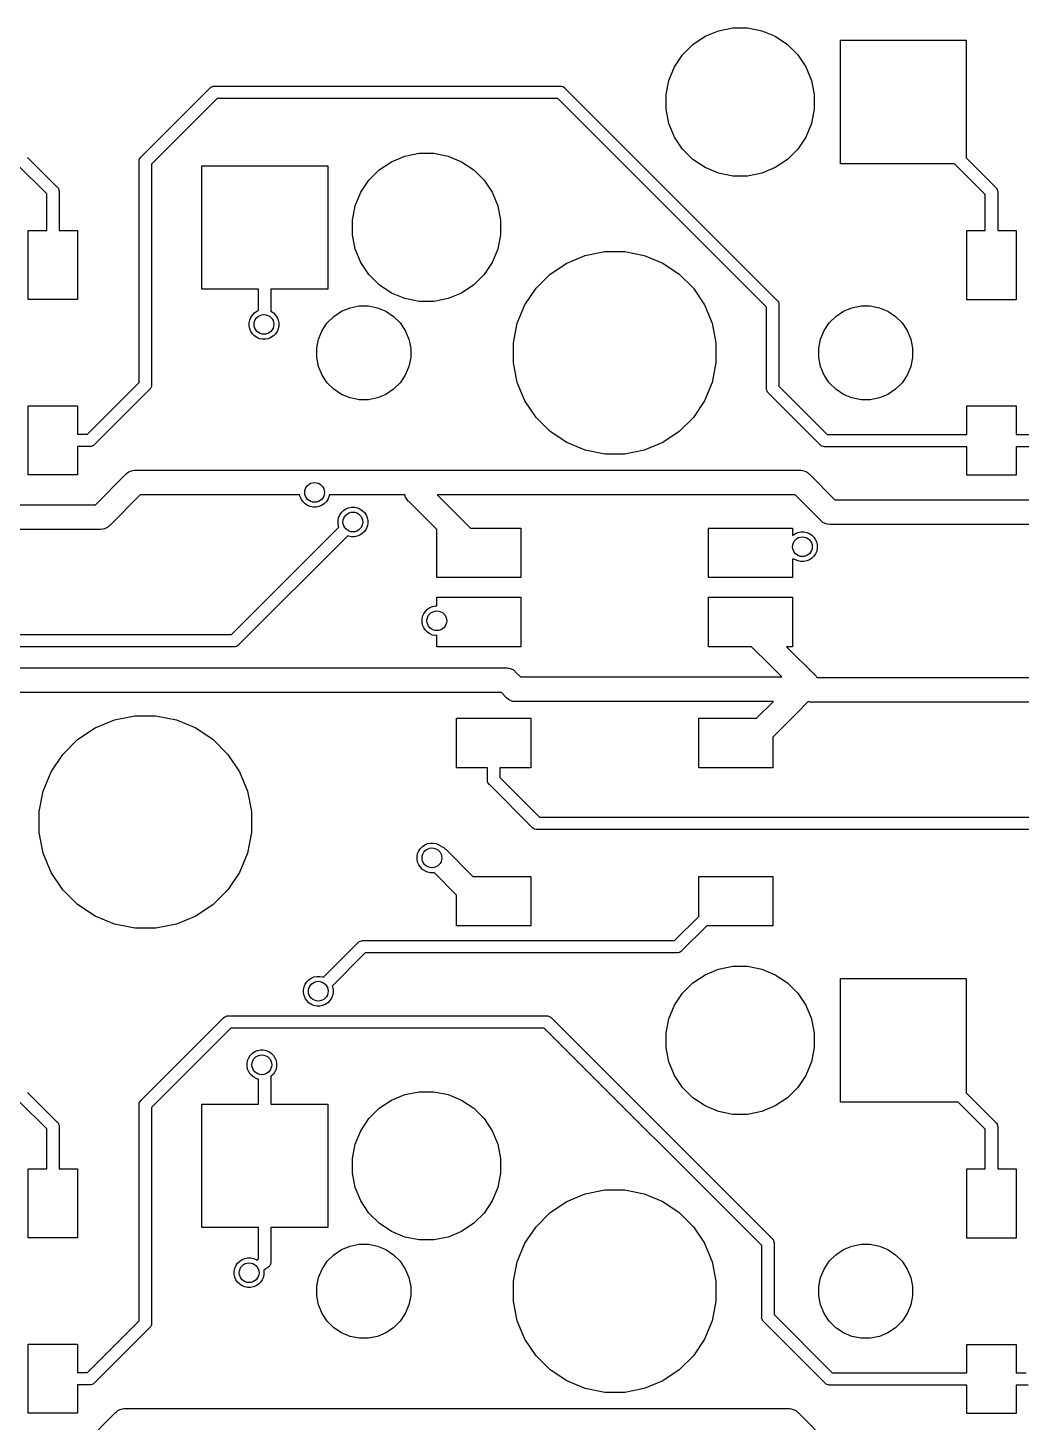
# Model space of a CAD drawing. Extents: x 0.5 to 11.2, y -4.1 to -0.9.
# Drawn here: x 1.072 to 1.864, y -2.261 to -1.15 of the extents above; entities that cross this region are included whole.
import ezdxf

# ---------------------------------------------------------------- set-up
doc = ezdxf.new("R2010")
doc.units = 0
doc.header["$MEASUREMENT"] = 0
doc.layers.add('BLACK', color=7, linetype='CONTINUOUS')

msp = doc.modelspace()

# ---------------------------------------------------------------- linework, layer by layer
at = {"layer": 'BLACK', "linetype": 'CONTINUOUS'}
for p, q in [((1.61169, -1.15633), (1.62244, -1.15188)), ((1.62244, -1.15188), (1.63385, -1.14961)), ((1.63385, -1.14961), (1.64548, -1.14961)), ((1.64548, -1.14961), (1.65689, -1.15188)), ((1.65689, -1.15188), (1.66764, -1.15633)), ((1.59379, -1.17102), (1.60202, -1.16279)), ((1.60202, -1.16279), (1.61169, -1.15633)), ((1.66764, -1.15633), (1.67731, -1.16279)), ((1.67731, -1.16279), (1.68554, -1.17102)), ((1.71947, -1.25787), (1.71947, -1.15945)), ((1.71947, -1.15945), (1.81986, -1.15945)), ((1.81986, -1.15945), (1.81986, -1.25328)), ((1.58733, -1.18069), (1.59379, -1.17102)), ((1.68554, -1.17102), (1.692, -1.18069)), ((1.58288, -1.19144), (1.58733, -1.18069)), ((1.692, -1.18069), (1.69645, -1.19144)), ((1.16234, -1.25245), (1.21712, -1.19768)), ((1.21712, -1.19768), (1.21727, -1.19749)), ((1.21727, -1.19749), (1.21769, -1.19715)), ((1.21769, -1.19715), (1.21802, -1.19687)), ((1.21802, -1.19687), (1.21888, -1.19642)), ((1.21888, -1.19642), (1.21907, -1.19636)), ((1.21907, -1.19636), (1.2198, -1.19613)), ((1.2198, -1.19613), (1.22053, -1.19606)), ((1.22053, -1.19606), (1.22077, -1.19604)), ((1.22053, -1.19606), (1.22053, -1.19606)), ((1.22077, -1.19604), (1.22101, -1.19606)), ((1.22101, -1.19606), (1.49612, -1.19606)), ((1.49612, -1.19606), (1.49636, -1.19604)), ((1.49636, -1.19604), (1.4966, -1.19606)), ((1.4966, -1.19606), (1.4966, -1.19606)), ((1.4966, -1.19606), (1.49732, -1.19613)), ((1.49732, -1.19613), (1.49825, -1.19642)), ((1.49825, -1.19642), (1.49911, -1.19687)), ((1.49911, -1.19687), (1.49985, -1.19749)), ((1.49985, -1.19749), (1.50001, -1.19768)), ((1.50001, -1.19768), (1.66896, -1.36663)), ((1.58061, -1.20284), (1.58288, -1.19144)), ((1.69645, -1.19144), (1.69872, -1.20284)), ((1.22281, -1.20591), (1.17057, -1.25814)), ((1.49432, -1.20591), (1.22281, -1.20591)), ((1.66073, -1.37231), (1.49432, -1.20591)), ((1.58061, -1.21448), (1.58061, -1.20284)), ((1.69872, -1.20284), (1.69872, -1.21448)), ((1.58288, -1.22589), (1.58061, -1.21448)), ((1.69872, -1.21448), (1.69645, -1.22589)), ((1.58733, -1.23663), (1.58288, -1.22589)), ((1.69645, -1.22589), (1.692, -1.23663)), ((1.59379, -1.24631), (1.58733, -1.23663)), ((1.692, -1.23663), (1.68554, -1.24631)), ((1.07183, -1.25288), (1.09522, -1.27627)), ((1.1607, -1.2561), (1.1608, -1.25514)), ((1.1608, -1.25514), (1.16108, -1.25421)), ((1.16108, -1.25421), (1.16154, -1.25336)), ((1.16154, -1.25336), (1.162, -1.25279)), ((1.162, -1.25279), (1.16215, -1.25261)), ((1.162, -1.25279), (1.162, -1.25279)), ((1.16215, -1.25261), (1.16234, -1.25245)), ((1.36169, -1.25633), (1.37244, -1.25188)), ((1.37244, -1.25188), (1.38385, -1.24961)), ((1.38385, -1.24961), (1.39548, -1.24961)), ((1.39548, -1.24961), (1.40689, -1.25188)), ((1.40689, -1.25188), (1.41764, -1.25633)), ((1.60202, -1.25453), (1.59379, -1.24631)), ((1.61169, -1.261), (1.60202, -1.25453)), ((1.67731, -1.25453), (1.66764, -1.261)), ((1.68554, -1.24631), (1.67731, -1.25453)), ((1.81986, -1.25328), (1.84325, -1.27666)), ((1.08699, -1.28196), (1.0629, -1.25787)), ((1.16073, -1.25634), (1.1607, -1.2561)), ((1.16073, -1.43217), (1.16073, -1.25634)), ((1.17057, -1.25814), (1.17057, -1.43397)), ((1.21053, -1.35787), (1.21053, -1.25945)), ((1.21053, -1.25945), (1.31093, -1.25945)), ((1.31093, -1.25945), (1.31093, -1.35787)), ((1.34379, -1.27102), (1.35202, -1.26279)), ((1.35202, -1.26279), (1.36169, -1.25633)), ((1.41764, -1.25633), (1.42731, -1.26279)), ((1.42731, -1.26279), (1.43554, -1.27102)), ((1.62244, -1.26545), (1.61169, -1.261)), ((1.63385, -1.26772), (1.62244, -1.26545)), ((1.65689, -1.26545), (1.64548, -1.26772)), ((1.66764, -1.261), (1.65689, -1.26545)), ((1.81054, -1.25787), (1.71947, -1.25787)), ((1.83502, -1.28235), (1.81054, -1.25787)), ((1.09522, -1.27627), (1.09541, -1.27642)), ((1.09541, -1.27642), (1.09556, -1.27661)), ((1.09556, -1.27661), (1.09556, -1.27661)), ((1.09556, -1.27661), (1.09594, -1.27708)), ((1.09594, -1.27708), (1.09602, -1.27717)), ((1.09602, -1.27717), (1.09648, -1.27803)), ((1.09648, -1.27803), (1.09676, -1.27896)), ((1.33733, -1.28069), (1.34379, -1.27102)), ((1.43554, -1.27102), (1.442, -1.28069)), ((1.64548, -1.26772), (1.63385, -1.26772)), ((1.84325, -1.27666), (1.84344, -1.27682)), ((1.84344, -1.27682), (1.84359, -1.27701)), ((1.84359, -1.27701), (1.84359, -1.27701)), ((1.84359, -1.27701), (1.84397, -1.27747)), ((1.84397, -1.27747), (1.84405, -1.27757)), ((1.84405, -1.27757), (1.84451, -1.27842)), ((1.08699, -1.2892), (1.08699, -1.28196)), ((1.08699, -1.3111), (1.08699, -1.2892)), ((1.08699, -1.2892), (1.08699, -1.2892)), ((1.09676, -1.27896), (1.09683, -1.27968)), ((1.09683, -1.27968), (1.09683, -1.27968)), ((1.09683, -1.27968), (1.09685, -1.27992)), ((1.09685, -1.27992), (1.09683, -1.28016)), ((1.09683, -1.28016), (1.09683, -1.3111)), ((1.33288, -1.29144), (1.33733, -1.28069)), ((1.442, -1.28069), (1.44645, -1.29144)), ((1.83502, -1.31122), (1.83502, -1.28235)), ((1.84451, -1.27842), (1.84479, -1.27935)), ((1.84479, -1.27935), (1.84486, -1.28007)), ((1.84486, -1.28007), (1.84486, -1.28007)), ((1.84486, -1.28007), (1.84489, -1.28031)), ((1.84489, -1.28031), (1.84486, -1.28056)), ((1.84486, -1.28056), (1.84486, -1.31122)), ((1.33061, -1.30285), (1.33288, -1.29144)), ((1.44645, -1.29144), (1.44872, -1.30285)), ((1.07222, -1.36622), (1.07222, -1.3111)), ((1.07222, -1.3111), (1.08699, -1.3111)), ((1.09683, -1.3111), (1.11159, -1.3111)), ((1.11159, -1.3111), (1.11159, -1.36622)), ((1.33061, -1.31448), (1.33061, -1.30285)), ((1.44872, -1.30285), (1.44872, -1.31448)), ((1.82026, -1.36634), (1.82026, -1.31122)), ((1.82026, -1.31122), (1.83502, -1.31122)), ((1.84486, -1.31122), (1.85963, -1.31122)), ((1.85963, -1.31122), (1.85963, -1.36634)), ((1.33288, -1.32589), (1.33061, -1.31448)), ((1.44872, -1.31448), (1.44645, -1.32589)), ((1.33733, -1.33663), (1.33288, -1.32589)), ((1.44645, -1.32589), (1.442, -1.33663)), ((1.50144, -1.33714), (1.51612, -1.33105)), ((1.51612, -1.33105), (1.53172, -1.32795)), ((1.53172, -1.32795), (1.54761, -1.32795)), ((1.54761, -1.32795), (1.56321, -1.33105)), ((1.56321, -1.33105), (1.5779, -1.33714)), ((1.34379, -1.34631), (1.33733, -1.33663)), ((1.442, -1.33663), (1.43554, -1.34631)), ((1.48822, -1.34597), (1.50144, -1.33714)), ((1.5779, -1.33714), (1.59111, -1.34597)), ((1.35202, -1.35453), (1.34379, -1.34631)), ((1.36169, -1.361), (1.35202, -1.35453)), ((1.42731, -1.35453), (1.41764, -1.361)), ((1.43554, -1.34631), (1.42731, -1.35453)), ((1.47697, -1.35721), (1.48822, -1.34597)), ((1.59111, -1.34597), (1.60236, -1.35721)), ((1.11159, -1.36622), (1.07222, -1.36622)), ((1.25581, -1.35787), (1.21053, -1.35787)), ((1.25581, -1.37503), (1.25581, -1.35787)), ((1.31093, -1.35787), (1.26565, -1.35787)), ((1.26565, -1.35787), (1.26565, -1.37552)), ((1.37244, -1.36545), (1.36169, -1.361)), ((1.38385, -1.36772), (1.37244, -1.36545)), ((1.40689, -1.36545), (1.39548, -1.36772)), ((1.41764, -1.361), (1.40689, -1.36545)), ((1.46814, -1.37043), (1.47697, -1.35721)), ((1.60236, -1.35721), (1.61119, -1.37043)), ((1.66896, -1.36663), (1.66915, -1.36678)), ((1.66915, -1.36678), (1.6693, -1.36697)), ((1.6693, -1.36697), (1.6693, -1.36697)), ((1.6693, -1.36697), (1.66962, -1.36736)), ((1.85963, -1.36634), (1.82026, -1.36634)), ((1.25096, -1.37849), (1.25261, -1.37685)), ((1.25261, -1.37685), (1.25454, -1.37556)), ((1.25454, -1.37556), (1.25581, -1.37503)), ((1.26565, -1.37552), (1.26573, -1.37556)), ((1.26573, -1.37556), (1.26767, -1.37685)), ((1.26767, -1.37685), (1.26931, -1.37849)), ((1.31582, -1.37961), (1.32195, -1.37552)), ((1.32195, -1.37552), (1.32876, -1.3727)), ((1.32876, -1.3727), (1.33598, -1.37126)), ((1.33598, -1.37126), (1.34335, -1.37126)), ((1.34335, -1.37126), (1.35057, -1.3727)), ((1.35057, -1.3727), (1.35738, -1.37552)), ((1.35738, -1.37552), (1.36351, -1.37961)), ((1.39548, -1.36772), (1.38385, -1.36772)), ((1.46206, -1.38512), (1.46814, -1.37043)), ((1.61119, -1.37043), (1.61727, -1.38512)), ((1.66073, -1.43696), (1.66073, -1.37231)), ((1.66962, -1.36736), (1.66976, -1.36753)), ((1.66976, -1.36753), (1.67022, -1.36838)), ((1.67022, -1.36838), (1.6705, -1.36931)), ((1.6705, -1.36931), (1.67057, -1.37003)), ((1.67057, -1.37003), (1.67057, -1.37003)), ((1.67057, -1.37003), (1.67059, -1.37028)), ((1.67059, -1.37028), (1.67057, -1.37052)), ((1.67057, -1.37052), (1.67057, -1.43517)), ((1.71582, -1.37961), (1.72195, -1.37552)), ((1.72195, -1.37552), (1.72876, -1.3727)), ((1.72876, -1.3727), (1.73598, -1.37126)), ((1.73598, -1.37126), (1.74335, -1.37126)), ((1.74335, -1.37126), (1.75057, -1.3727)), ((1.75057, -1.3727), (1.75738, -1.37552)), ((1.75738, -1.37552), (1.76351, -1.37961)), ((1.24833, -1.38486), (1.24878, -1.38258)), ((1.24833, -1.38719), (1.24833, -1.38486)), ((1.24878, -1.38947), (1.24833, -1.38719)), ((1.24878, -1.38258), (1.24967, -1.38043)), ((1.24967, -1.38043), (1.25096, -1.37849)), ((1.26931, -1.37849), (1.2706, -1.38043)), ((1.2706, -1.38043), (1.27149, -1.38258)), ((1.27149, -1.38258), (1.27195, -1.38486)), ((1.27195, -1.38719), (1.27149, -1.38947)), ((1.27195, -1.38486), (1.27195, -1.38719)), ((1.30652, -1.39095), (1.31061, -1.38482)), ((1.31061, -1.38482), (1.31582, -1.37961)), ((1.36351, -1.37961), (1.36872, -1.38482)), ((1.36872, -1.38482), (1.37281, -1.39095)), ((1.45896, -1.40071), (1.46206, -1.38512)), ((1.61727, -1.38512), (1.62037, -1.40071)), ((1.70652, -1.39095), (1.71061, -1.38482)), ((1.71061, -1.38482), (1.71582, -1.37961)), ((1.76351, -1.37961), (1.76872, -1.38482)), ((1.76872, -1.38482), (1.77281, -1.39095)), ((1.24967, -1.39162), (1.24878, -1.38947)), ((1.25096, -1.39355), (1.24967, -1.39162)), ((1.25261, -1.3952), (1.25096, -1.39355)), ((1.25454, -1.39649), (1.25261, -1.3952)), ((1.25669, -1.39738), (1.25454, -1.39649)), ((1.25897, -1.39783), (1.25669, -1.39738)), ((1.2613, -1.39783), (1.25897, -1.39783)), ((1.26358, -1.39738), (1.2613, -1.39783)), ((1.26573, -1.39649), (1.26358, -1.39738)), ((1.26767, -1.3952), (1.26573, -1.39649)), ((1.26931, -1.39355), (1.26767, -1.3952)), ((1.2706, -1.39162), (1.26931, -1.39355)), ((1.27149, -1.38947), (1.2706, -1.39162)), ((1.30226, -1.40498), (1.3037, -1.39775)), ((1.3037, -1.39775), (1.30652, -1.39095)), ((1.37281, -1.39095), (1.37563, -1.39775)), ((1.37563, -1.39775), (1.37707, -1.40498)), ((1.70226, -1.40498), (1.7037, -1.39775)), ((1.7037, -1.39775), (1.70652, -1.39095)), ((1.77281, -1.39095), (1.77563, -1.39775)), ((1.77563, -1.39775), (1.77707, -1.40498)), ((1.30226, -1.41235), (1.30226, -1.40498)), ((1.37707, -1.40498), (1.37707, -1.41235)), ((1.45896, -1.41661), (1.45896, -1.40071)), ((1.62037, -1.40071), (1.62037, -1.41661)), ((1.70226, -1.41235), (1.70226, -1.40498)), ((1.77707, -1.40498), (1.77707, -1.41235)), ((1.3037, -1.41957), (1.30226, -1.41235)), ((1.30652, -1.42638), (1.3037, -1.41957)), ((1.37563, -1.41957), (1.37281, -1.42638)), ((1.37707, -1.41235), (1.37563, -1.41957)), ((1.46206, -1.4322), (1.45896, -1.41661)), ((1.62037, -1.41661), (1.61727, -1.4322)), ((1.7037, -1.41957), (1.70226, -1.41235)), ((1.70652, -1.42638), (1.7037, -1.41957)), ((1.77563, -1.41957), (1.77281, -1.42638)), ((1.77707, -1.41235), (1.77563, -1.41957)), ((1.1194, -1.4735), (1.16073, -1.43217)), ((1.31061, -1.4325), (1.30652, -1.42638)), ((1.31582, -1.43771), (1.31061, -1.4325)), ((1.36872, -1.4325), (1.36351, -1.43771)), ((1.37281, -1.42638), (1.36872, -1.4325)), ((1.46814, -1.44689), (1.46206, -1.4322)), ((1.61727, -1.4322), (1.61119, -1.44689)), ((1.71061, -1.4325), (1.70652, -1.42638)), ((1.71582, -1.43771), (1.71061, -1.4325)), ((1.76872, -1.4325), (1.76351, -1.43771)), ((1.77281, -1.42638), (1.76872, -1.4325)), ((1.16896, -1.43786), (1.12509, -1.48173)), ((1.16915, -1.4377), (1.16896, -1.43786)), ((1.16943, -1.43736), (1.16915, -1.4377)), ((1.16976, -1.43696), (1.16943, -1.43736)), ((1.17022, -1.4361), (1.16976, -1.43696)), ((1.17025, -1.43598), (1.17022, -1.4361)), ((1.1705, -1.43517), (1.17025, -1.43598)), ((1.17057, -1.43445), (1.1705, -1.43517)), ((1.17057, -1.43397), (1.17059, -1.43421)), ((1.17059, -1.43421), (1.17057, -1.43445)), ((1.17057, -1.43445), (1.17057, -1.43445)), ((1.32195, -1.44181), (1.31582, -1.43771)), ((1.32876, -1.44463), (1.32195, -1.44181)), ((1.33598, -1.44606), (1.32876, -1.44463)), ((1.35057, -1.44463), (1.34335, -1.44606)), ((1.35738, -1.44181), (1.35057, -1.44463)), ((1.36351, -1.43771), (1.35738, -1.44181)), ((1.6607, -1.4372), (1.66073, -1.43696)), ((1.66073, -1.43745), (1.6607, -1.4372)), ((1.66074, -1.43752), (1.66073, -1.43745)), ((1.6608, -1.43817), (1.66074, -1.43752)), ((1.66108, -1.4391), (1.6608, -1.43817)), ((1.66154, -1.43995), (1.66108, -1.4391)), ((1.66185, -1.44033), (1.66154, -1.43995)), ((1.66215, -1.4407), (1.66185, -1.44033)), ((1.66234, -1.44086), (1.66215, -1.4407)), ((1.70334, -1.48185), (1.66234, -1.44086)), ((1.67057, -1.43517), (1.70903, -1.47362)), ((1.72195, -1.44181), (1.71582, -1.43771)), ((1.72876, -1.44463), (1.72195, -1.44181)), ((1.73598, -1.44606), (1.72876, -1.44463)), ((1.75057, -1.44463), (1.74335, -1.44606)), ((1.75738, -1.44181), (1.75057, -1.44463)), ((1.76351, -1.43771), (1.75738, -1.44181)), ((1.07222, -1.50598), (1.07222, -1.45086)), ((1.07222, -1.45086), (1.11159, -1.45086)), ((1.11159, -1.45086), (1.11159, -1.4735)), ((1.34335, -1.44606), (1.33598, -1.44606)), ((1.47697, -1.46011), (1.46814, -1.44689)), ((1.61119, -1.44689), (1.60236, -1.46011)), ((1.74335, -1.44606), (1.73598, -1.44606)), ((1.82026, -1.47362), (1.82026, -1.45098)), ((1.82026, -1.45098), (1.85963, -1.45098)), ((1.85963, -1.45098), (1.85963, -1.47362)), ((1.48822, -1.47135), (1.47697, -1.46011)), ((1.60236, -1.46011), (1.59111, -1.47135)), ((1.11159, -1.4735), (1.1194, -1.4735)), ((1.50144, -1.48018), (1.48822, -1.47135)), ((1.59111, -1.47135), (1.5779, -1.48018)), ((1.70903, -1.47362), (1.82026, -1.47362)), ((1.85963, -1.47362), (1.88212, -1.47362)), ((1.1212, -1.48334), (1.11159, -1.48334)), ((1.11159, -1.48334), (1.11159, -1.50598)), ((1.12144, -1.48337), (1.1212, -1.48334)), ((1.12168, -1.48334), (1.12144, -1.48337)), ((1.1224, -1.48327), (1.12168, -1.48334)), ((1.12168, -1.48334), (1.12168, -1.48334)), ((1.12333, -1.48299), (1.1224, -1.48327)), ((1.12418, -1.48253), (1.12333, -1.48299)), ((1.12493, -1.48192), (1.12418, -1.48253)), ((1.12509, -1.48173), (1.12493, -1.48192)), ((1.51612, -1.48627), (1.50144, -1.48018)), ((1.53172, -1.48937), (1.51612, -1.48627)), ((1.56321, -1.48627), (1.54761, -1.48937)), ((1.5779, -1.48018), (1.56321, -1.48627)), ((1.70349, -1.48204), (1.70334, -1.48185)), ((1.70368, -1.48219), (1.70349, -1.48204)), ((1.70397, -1.48243), (1.70368, -1.48219)), ((1.70368, -1.48219), (1.70368, -1.48219)), ((1.70424, -1.48265), (1.70397, -1.48243)), ((1.7051, -1.48311), (1.70424, -1.48265)), ((1.70602, -1.48339), (1.7051, -1.48311)), ((1.70675, -1.48346), (1.70602, -1.48339)), ((1.70699, -1.48349), (1.70675, -1.48346)), ((1.70675, -1.48346), (1.70675, -1.48346)), ((1.70723, -1.48346), (1.70699, -1.48349)), ((1.82026, -1.48346), (1.70723, -1.48346)), ((1.82026, -1.5061), (1.82026, -1.48346)), ((1.88391, -1.48346), (1.85963, -1.48346)), ((1.85963, -1.48346), (1.85963, -1.5061)), ((1.54761, -1.48937), (1.53172, -1.48937)), ((1.11159, -1.50598), (1.07222, -1.50598)), ((1.12582, -1.52972), (1.15016, -1.50539)), ((1.15016, -1.50539), (1.15046, -1.50501)), ((1.15046, -1.50501), (1.15196, -1.50378)), ((1.15196, -1.50378), (1.15367, -1.50287)), ((1.15367, -1.50287), (1.15553, -1.50231)), ((1.15553, -1.50231), (1.15697, -1.50217)), ((1.15697, -1.50217), (1.15746, -1.50212)), ((1.15697, -1.50217), (1.15697, -1.50217)), ((1.15746, -1.50212), (1.15794, -1.50217)), ((1.15794, -1.50217), (1.3069, -1.50217)), ((1.3069, -1.50217), (1.30738, -1.50212)), ((1.30738, -1.50212), (1.30787, -1.50217)), ((1.30787, -1.50217), (1.3817, -1.50217)), ((1.3817, -1.50217), (1.38219, -1.50212)), ((1.38219, -1.50212), (1.38267, -1.50217)), ((1.38267, -1.50217), (1.68702, -1.50217)), ((1.68702, -1.50217), (1.6875, -1.50212)), ((1.6875, -1.50212), (1.68798, -1.50217)), ((1.68798, -1.50217), (1.68943, -1.50231)), ((1.68943, -1.50231), (1.69128, -1.50287)), ((1.69128, -1.50287), (1.69299, -1.50378)), ((1.69299, -1.50378), (1.69449, -1.50501)), ((1.69449, -1.50501), (1.6948, -1.50539)), ((1.6948, -1.50539), (1.7152, -1.52579)), ((1.85963, -1.5061), (1.82026, -1.5061)), ((1.16154, -1.52185), (1.1372, -1.54618)), ((1.28884, -1.52185), (1.16154, -1.52185)), ((1.28913, -1.52333), (1.28884, -1.52185)), ((1.31207, -1.52222), (1.31185, -1.52333)), ((1.31244, -1.52185), (1.31207, -1.52222)), ((1.3725, -1.52185), (1.31244, -1.52185)), ((1.37305, -1.52367), (1.3725, -1.52185)), ((1.68342, -1.52185), (1.39807, -1.52185)), ((1.39807, -1.52185), (1.42465, -1.54843)), ((1.70382, -1.54225), (1.68342, -1.52185)), ((0.969923, -1.52972), (1.12582, -1.52972)), ((1.29003, -1.52548), (1.28913, -1.52333)), ((1.29132, -1.52741), (1.29003, -1.52548)), ((1.29296, -1.52906), (1.29132, -1.52741)), ((1.2949, -1.53035), (1.29296, -1.52906)), ((1.29705, -1.53124), (1.2949, -1.53035)), ((1.29933, -1.53169), (1.29705, -1.53124)), ((1.30166, -1.53169), (1.29933, -1.53169)), ((1.30394, -1.53124), (1.30166, -1.53169)), ((1.30609, -1.53035), (1.30394, -1.53124)), ((1.30802, -1.52906), (1.30609, -1.53035)), ((1.30967, -1.52741), (1.30802, -1.52906)), ((1.31096, -1.52548), (1.30967, -1.52741)), ((1.31185, -1.52333), (1.31096, -1.52548)), ((1.32347, -1.53433), (1.32541, -1.53304)), ((1.32541, -1.53304), (1.32756, -1.53215)), ((1.32756, -1.53215), (1.32984, -1.53169)), ((1.32984, -1.53169), (1.33217, -1.53169)), ((1.33217, -1.53169), (1.33445, -1.53215)), ((1.33445, -1.53215), (1.3366, -1.53304)), ((1.3366, -1.53304), (1.33853, -1.53433)), ((1.3739, -1.52527), (1.37305, -1.52367)), ((1.37396, -1.52538), (1.3739, -1.52527)), ((1.37519, -1.52688), (1.37396, -1.52538)), ((1.37557, -1.52718), (1.37519, -1.52688)), ((1.39793, -1.54955), (1.37557, -1.52718)), ((1.7152, -1.52579), (1.86972, -1.52579)), ((1.31919, -1.54234), (1.31965, -1.54006)), ((1.31919, -1.54467), (1.31919, -1.54234)), ((1.31965, -1.54695), (1.31919, -1.54467)), ((1.31965, -1.54006), (1.32054, -1.53791)), ((1.32054, -1.53791), (1.32183, -1.53597)), ((1.32183, -1.53597), (1.32347, -1.53433)), ((1.33853, -1.53433), (1.34018, -1.53597)), ((1.34018, -1.53597), (1.34147, -1.53791)), ((1.34147, -1.53791), (1.34236, -1.54006)), ((1.34236, -1.54006), (1.34281, -1.54234)), ((1.34281, -1.54467), (1.34236, -1.54695)), ((1.34281, -1.54234), (1.34281, -1.54467)), ((1.70413, -1.54262), (1.70382, -1.54225)), ((1.70563, -1.54385), (1.70413, -1.54262)), ((1.70678, -1.54447), (1.70563, -1.54385)), ((1.70734, -1.54477), (1.70678, -1.54447)), ((1.70919, -1.54533), (1.70734, -1.54477)), ((1.12942, -1.54941), (0.96633, -1.54941)), ((1.1299, -1.54946), (1.12942, -1.54941)), ((1.13183, -1.54927), (1.1299, -1.54946)), ((1.13315, -1.54887), (1.13183, -1.54927)), ((1.13368, -1.5487), (1.13315, -1.54887)), ((1.13539, -1.54779), (1.13368, -1.5487)), ((1.13689, -1.54656), (1.13539, -1.54779)), ((1.1372, -1.54618), (1.13689, -1.54656)), ((1.23428, -1.63327), (1.31993, -1.54762)), ((1.32689, -1.55458), (1.23997, -1.6415)), ((1.31993, -1.54762), (1.31965, -1.54695)), ((1.32756, -1.55486), (1.32689, -1.55458)), ((1.32984, -1.55531), (1.32756, -1.55486)), ((1.33217, -1.55531), (1.32984, -1.55531)), ((1.33445, -1.55486), (1.33217, -1.55531)), ((1.3366, -1.55397), (1.33445, -1.55486)), ((1.33853, -1.55268), (1.3366, -1.55397)), ((1.34018, -1.55103), (1.33853, -1.55268)), ((1.34147, -1.5491), (1.34018, -1.55103)), ((1.34236, -1.54695), (1.34147, -1.5491)), ((1.39793, -1.5878), (1.39793, -1.54955)), ((1.42465, -1.54843), (1.46486, -1.54843)), ((1.46486, -1.54843), (1.46486, -1.5878)), ((1.61447, -1.5878), (1.61447, -1.54843)), ((1.61447, -1.54843), (1.6814, -1.54843)), ((1.6814, -1.54843), (1.6814, -1.55436)), ((1.6814, -1.55436), (1.68174, -1.55401)), ((1.68174, -1.55401), (1.68368, -1.55272)), ((1.68368, -1.55272), (1.68583, -1.55183)), ((1.68583, -1.55183), (1.68811, -1.55138)), ((1.68811, -1.55138), (1.69043, -1.55138)), ((1.69043, -1.55138), (1.69272, -1.55183)), ((1.69272, -1.55183), (1.69487, -1.55272)), ((1.69487, -1.55272), (1.6968, -1.55401)), ((1.6968, -1.55401), (1.69845, -1.55566)), ((1.69845, -1.55566), (1.69974, -1.55759)), ((1.71112, -1.54552), (1.70919, -1.54533)), ((1.71161, -1.54547), (1.71112, -1.54552)), ((1.87332, -1.54547), (1.71161, -1.54547)), ((1.69974, -1.55759), (1.70063, -1.55974)), ((1.70063, -1.56663), (1.69974, -1.56878)), ((1.70063, -1.55974), (1.70108, -1.56203)), ((1.70108, -1.56435), (1.70063, -1.56663)), ((1.70108, -1.56203), (1.70108, -1.56435)), ((1.68274, -1.57303), (1.6814, -1.57303)), ((1.6814, -1.57303), (1.6814, -1.5878)), ((1.68368, -1.57366), (1.68274, -1.57303)), ((1.68583, -1.57455), (1.68368, -1.57366)), ((1.68811, -1.575), (1.68583, -1.57455)), ((1.69043, -1.575), (1.68811, -1.575)), ((1.69272, -1.57455), (1.69043, -1.575)), ((1.69487, -1.57366), (1.69272, -1.57455)), ((1.6968, -1.57236), (1.69487, -1.57366)), ((1.69845, -1.57072), (1.6968, -1.57236)), ((1.69974, -1.56878), (1.69845, -1.57072)), ((1.46486, -1.5878), (1.39793, -1.5878)), ((1.6814, -1.5878), (1.61447, -1.5878)), ((1.39234, -1.61178), (1.39449, -1.61089)), ((1.39449, -1.61089), (1.39677, -1.61043)), ((1.39677, -1.61043), (1.39793, -1.61043)), ((1.39793, -1.61043), (1.39793, -1.60354)), ((1.39793, -1.60354), (1.46486, -1.60354)), ((1.46486, -1.60354), (1.46486, -1.64291)), ((1.61447, -1.64291), (1.61447, -1.60354)), ((1.61447, -1.60354), (1.6814, -1.60354)), ((1.6814, -1.60354), (1.6814, -1.64291)), ((1.38612, -1.62108), (1.38658, -1.6188)), ((1.38612, -1.62341), (1.38612, -1.62108)), ((1.38658, -1.6188), (1.38747, -1.61665)), ((1.38747, -1.61665), (1.38876, -1.61471)), ((1.38876, -1.61471), (1.3904, -1.61307)), ((1.3904, -1.61307), (1.39234, -1.61178)), ((0.971483, -1.63327), (1.23428, -1.63327)), ((1.38658, -1.62569), (1.38612, -1.62341)), ((1.38747, -1.62784), (1.38658, -1.62569)), ((1.38876, -1.62977), (1.38747, -1.62784)), ((1.3904, -1.63142), (1.38876, -1.62977)), ((1.39234, -1.63271), (1.3904, -1.63142)), ((1.39449, -1.6336), (1.39234, -1.63271)), ((1.39677, -1.63406), (1.39449, -1.6336)), ((1.23608, -1.64311), (0.971483, -1.64311)), ((1.23632, -1.64313), (1.23608, -1.64311)), ((1.23656, -1.64311), (1.23632, -1.64313)), ((1.23728, -1.64304), (1.23656, -1.64311)), ((1.23656, -1.64311), (1.23656, -1.64311)), ((1.23821, -1.64276), (1.23728, -1.64304)), ((1.23907, -1.6423), (1.23821, -1.64276)), ((1.23982, -1.64169), (1.23907, -1.6423)), ((1.23997, -1.6415), (1.23982, -1.64169)), ((1.39793, -1.63406), (1.39677, -1.63406)), ((1.39793, -1.64291), (1.39793, -1.63406)), ((1.46486, -1.64291), (1.39793, -1.64291)), ((1.64878, -1.64291), (1.61447, -1.64291)), ((1.66297, -1.6571), (1.64878, -1.64291)), ((1.6814, -1.64291), (1.67662, -1.64291)), ((1.67662, -1.64291), (1.67689, -1.64319)), ((1.67689, -1.64319), (1.67689, -1.64319)), ((1.67689, -1.64319), (1.69983, -1.66612)), ((0.94453, -1.65984), (1.45291, -1.65984)), ((1.45291, -1.65984), (1.4534, -1.65979)), ((1.4534, -1.65979), (1.45388, -1.65984)), ((1.45388, -1.65984), (1.45532, -1.65998)), ((1.45532, -1.65998), (1.45718, -1.66055)), ((1.45718, -1.66055), (1.45889, -1.66146)), ((1.45889, -1.66146), (1.46039, -1.66269)), ((1.46039, -1.66269), (1.4607, -1.66307)), ((1.4607, -1.66307), (1.46456, -1.66693)), ((1.46456, -1.66693), (1.67279, -1.66693)), ((1.67279, -1.66693), (1.66297, -1.6571)), ((1.66297, -1.6571), (1.66297, -1.6571)), ((1.69983, -1.66612), (1.7002, -1.66643)), ((1.7002, -1.66643), (1.70051, -1.66681)), ((1.70051, -1.66681), (1.70051, -1.66681)), ((1.70051, -1.66681), (1.70051, -1.66681)), ((1.70051, -1.66681), (1.70122, -1.66752)), ((1.70122, -1.66752), (1.96866, -1.66752)), ((1.44932, -1.67953), (0.940936, -1.67953)), ((1.45318, -1.68339), (1.44932, -1.67953)), ((1.45349, -1.68377), (1.45318, -1.68339)), ((1.45499, -1.685), (1.45349, -1.68377)), ((1.4567, -1.68591), (1.45499, -1.685)), ((1.45763, -1.68619), (1.4567, -1.68591)), ((1.45855, -1.68647), (1.45763, -1.68619)), ((1.46048, -1.68666), (1.45855, -1.68647)), ((1.46097, -1.68661), (1.46048, -1.68666)), ((1.6661, -1.68661), (1.46097, -1.68661)), ((1.65271, -1.7), (1.6661, -1.68661)), ((1.69389, -1.68666), (1.68476, -1.69579)), ((1.69522, -1.68706), (1.69389, -1.68666)), ((1.69666, -1.6872), (1.69522, -1.68706)), ((1.69715, -1.68725), (1.69666, -1.6872)), ((1.69666, -1.6872), (1.69666, -1.6872)), ((1.69763, -1.6872), (1.69715, -1.68725)), ((1.97225, -1.6872), (1.69763, -1.6872)), ((1.14096, -1.70128), (1.15731, -1.69803)), ((1.15731, -1.69803), (1.17399, -1.69803)), ((1.17399, -1.69803), (1.19034, -1.70128)), ((1.41368, -1.73937), (1.41368, -1.7)), ((1.41368, -1.7), (1.47274, -1.7)), ((1.47274, -1.7), (1.47274, -1.73937)), ((1.60659, -1.73937), (1.60659, -1.7)), ((1.60659, -1.7), (1.65271, -1.7)), ((1.68476, -1.69579), (1.66565, -1.7149)), ((1.68476, -1.69579), (1.68476, -1.69579)), ((1.11169, -1.71693), (1.12555, -1.70767)), ((1.12555, -1.70767), (1.14096, -1.70128)), ((1.19034, -1.70128), (1.20574, -1.70767)), ((1.20574, -1.70767), (1.21961, -1.71693)), ((1.0999, -1.72872), (1.11169, -1.71693)), ((1.21961, -1.71693), (1.2314, -1.72872)), ((1.66565, -1.7149), (1.66565, -1.73937)), ((1.09064, -1.74258), (1.0999, -1.72872)), ((1.2314, -1.72872), (1.24066, -1.74258)), ((1.08426, -1.75799), (1.09064, -1.74258)), ((1.24066, -1.74258), (1.24704, -1.75799)), ((1.43829, -1.73937), (1.41368, -1.73937)), ((1.43829, -1.74897), (1.43829, -1.73937)), ((1.47274, -1.73937), (1.44813, -1.73937)), ((1.44813, -1.73937), (1.44813, -1.74717)), ((1.66565, -1.73937), (1.60659, -1.73937)), ((1.43826, -1.74921), (1.43829, -1.74897)), ((1.43829, -1.74945), (1.43826, -1.74921)), ((1.43836, -1.75018), (1.43829, -1.74945)), ((1.43829, -1.74945), (1.43829, -1.74945)), ((1.43864, -1.7511), (1.43836, -1.75018)), ((1.4391, -1.75196), (1.43864, -1.7511)), ((1.43971, -1.75271), (1.4391, -1.75196)), ((1.4399, -1.75286), (1.43971, -1.75271)), ((1.47401, -1.78697), (1.4399, -1.75286)), ((1.44813, -1.74717), (1.4797, -1.77874)), ((1.081, -1.77434), (1.08426, -1.75799)), ((1.24704, -1.75799), (1.2503, -1.77434)), ((1.081, -1.79101), (1.081, -1.77434)), ((1.2503, -1.77434), (1.2503, -1.79101)), ((1.47416, -1.78716), (1.47401, -1.78697)), ((1.47435, -1.78731), (1.47416, -1.78716)), ((1.47491, -1.78777), (1.47435, -1.78731)), ((1.47541, -1.78804), (1.47491, -1.78777)), ((1.47577, -1.78823), (1.47541, -1.78804)), ((1.47669, -1.78851), (1.47577, -1.78823)), ((1.47742, -1.78858), (1.47669, -1.78851)), ((1.47766, -1.78861), (1.47742, -1.78858)), ((1.47742, -1.78858), (1.47742, -1.78858)), ((1.4779, -1.78858), (1.47766, -1.78861)), ((1.89821, -1.78858), (1.4779, -1.78858)), ((1.4797, -1.77874), (1.89641, -1.77874)), ((1.08426, -1.80737), (1.081, -1.79101)), ((1.2503, -1.79101), (1.24704, -1.80737)), ((1.3884, -1.80075), (1.39055, -1.79986)), ((1.39055, -1.79986), (1.39283, -1.79941)), ((1.39283, -1.79941), (1.39516, -1.79941)), ((1.39516, -1.79941), (1.39744, -1.79986)), ((1.39744, -1.79986), (1.39959, -1.80075)), ((1.09064, -1.82277), (1.08426, -1.80737)), ((1.24704, -1.80737), (1.24066, -1.82277)), ((1.38219, -1.81006), (1.38264, -1.80778)), ((1.38219, -1.81238), (1.38219, -1.81006)), ((1.38264, -1.80778), (1.38353, -1.80563)), ((1.38353, -1.80563), (1.38482, -1.80369)), ((1.38482, -1.80369), (1.38647, -1.80205)), ((1.38647, -1.80205), (1.3884, -1.80075)), ((1.39959, -1.80075), (1.40147, -1.80201)), ((1.40147, -1.80201), (1.40172, -1.80208)), ((1.40172, -1.80208), (1.40343, -1.803)), ((1.40343, -1.803), (1.40493, -1.80423)), ((1.40493, -1.80423), (1.40523, -1.8046)), ((1.40523, -1.8046), (1.42662, -1.82598)), ((1.38264, -1.81467), (1.38219, -1.81238)), ((1.38353, -1.81682), (1.38264, -1.81467)), ((1.38482, -1.81875), (1.38353, -1.81682)), ((1.38647, -1.82039), (1.38482, -1.81875)), ((1.3884, -1.82169), (1.38647, -1.82039)), ((1.39055, -1.82258), (1.3884, -1.82169)), ((1.39283, -1.82303), (1.39055, -1.82258)), ((1.0999, -1.83664), (1.09064, -1.82277)), ((1.24066, -1.82277), (1.2314, -1.83664)), ((1.39516, -1.82303), (1.39283, -1.82303)), ((1.39571, -1.82292), (1.39516, -1.82303)), ((1.41368, -1.84089), (1.39571, -1.82292)), ((1.42662, -1.82598), (1.47274, -1.82598)), ((1.47274, -1.82598), (1.47274, -1.86535)), ((1.60659, -1.8579), (1.60659, -1.82598)), ((1.60659, -1.82598), (1.66565, -1.82598)), ((1.66565, -1.82598), (1.66565, -1.86535)), ((1.11169, -1.84843), (1.0999, -1.83664)), ((1.2314, -1.83664), (1.21961, -1.84843)), ((1.41368, -1.86535), (1.41368, -1.84089)), ((1.12555, -1.85769), (1.11169, -1.84843)), ((1.21961, -1.84843), (1.20574, -1.85769)), ((1.14096, -1.86407), (1.12555, -1.85769)), ((1.15731, -1.86732), (1.14096, -1.86407)), ((1.19034, -1.86407), (1.17399, -1.86732)), ((1.20574, -1.85769), (1.19034, -1.86407)), ((1.47274, -1.86535), (1.41368, -1.86535)), ((1.58733, -1.87717), (1.60659, -1.8579)), ((1.61306, -1.86535), (1.59302, -1.8854)), ((1.66565, -1.86535), (1.61306, -1.86535)), ((1.17399, -1.86732), (1.15731, -1.86732)), ((1.33557, -1.87844), (1.33613, -1.87797)), ((1.33613, -1.87797), (1.33699, -1.87752)), ((1.33613, -1.87797), (1.33613, -1.87797)), ((1.33613, -1.87797), (1.33613, -1.87797)), ((1.33699, -1.87752), (1.33791, -1.87724)), ((1.33791, -1.87724), (1.33864, -1.87717)), ((1.33864, -1.87717), (1.33888, -1.87714)), ((1.33864, -1.87717), (1.33864, -1.87717)), ((1.33888, -1.87714), (1.33912, -1.87717)), ((1.33912, -1.87717), (1.58733, -1.87717)), ((1.30756, -1.90644), (1.33523, -1.87878)), ((1.34092, -1.88701), (1.31452, -1.9134)), ((1.33523, -1.87878), (1.33538, -1.87859)), ((1.33538, -1.87859), (1.33557, -1.87844)), ((1.33557, -1.87844), (1.33557, -1.87844)), ((1.58913, -1.88701), (1.34092, -1.88701)), ((1.58937, -1.88703), (1.58913, -1.88701)), ((1.58961, -1.88701), (1.58937, -1.88703)), ((1.59033, -1.88694), (1.58961, -1.88701)), ((1.58961, -1.88701), (1.58961, -1.88701)), ((1.59126, -1.88666), (1.59033, -1.88694)), ((1.59212, -1.8862), (1.59126, -1.88666)), ((1.59287, -1.88558), (1.59212, -1.8862)), ((1.59302, -1.8854), (1.59287, -1.88558)), ((1.61169, -1.90436), (1.62244, -1.89991)), ((1.62244, -1.89991), (1.63385, -1.89764)), ((1.63385, -1.89764), (1.64548, -1.89764)), ((1.64548, -1.89764), (1.65689, -1.89991)), ((1.65689, -1.89991), (1.66764, -1.90436)), ((1.29298, -1.91193), (1.29427, -1.90999)), ((1.29427, -1.90999), (1.29592, -1.90835)), ((1.29592, -1.90835), (1.29785, -1.90705)), ((1.29785, -1.90705), (1.3, -1.90616)), ((1.3, -1.90616), (1.30228, -1.90571)), ((1.30228, -1.90571), (1.30461, -1.90571)), ((1.30461, -1.90571), (1.30689, -1.90616)), ((1.30689, -1.90616), (1.30756, -1.90644)), ((1.59379, -1.91905), (1.60202, -1.91082)), ((1.60202, -1.91082), (1.61169, -1.90436)), ((1.66764, -1.90436), (1.67731, -1.91082)), ((1.67731, -1.91082), (1.68554, -1.91905)), ((1.71947, -2.00591), (1.71947, -1.90748)), ((1.71947, -1.90748), (1.81986, -1.90748)), ((1.81986, -1.90748), (1.81986, -1.99855)), ((1.29163, -1.91636), (1.29209, -1.91407)), ((1.29163, -1.91868), (1.29163, -1.91636)), ((1.29209, -1.92096), (1.29163, -1.91868)), ((1.29209, -1.91407), (1.29298, -1.91193)), ((1.29298, -1.92311), (1.29209, -1.92096)), ((1.3148, -1.92096), (1.31391, -1.92311)), ((1.31452, -1.9134), (1.3148, -1.91407)), ((1.3148, -1.91407), (1.31526, -1.91636)), ((1.31526, -1.91868), (1.3148, -1.92096)), ((1.31526, -1.91636), (1.31526, -1.91868)), ((1.58733, -1.92872), (1.59379, -1.91905)), ((1.68554, -1.91905), (1.692, -1.92872)), ((1.29427, -1.92505), (1.29298, -1.92311)), ((1.29592, -1.92669), (1.29427, -1.92505)), ((1.29785, -1.92799), (1.29592, -1.92669)), ((1.3, -1.92888), (1.29785, -1.92799)), ((1.30228, -1.92933), (1.3, -1.92888)), ((1.30461, -1.92933), (1.30228, -1.92933)), ((1.30689, -1.92888), (1.30461, -1.92933)), ((1.30904, -1.92799), (1.30689, -1.92888)), ((1.31097, -1.92669), (1.30904, -1.92799)), ((1.31262, -1.92505), (1.31097, -1.92669)), ((1.31391, -1.92311), (1.31262, -1.92505)), ((1.58288, -1.93947), (1.58733, -1.92872)), ((1.692, -1.92872), (1.69645, -1.93947)), ((1.16234, -2.00442), (1.22794, -1.93882)), ((1.22794, -1.93882), (1.2281, -1.93863)), ((1.2281, -1.93863), (1.22829, -1.93848)), ((1.22829, -1.93848), (1.22885, -1.93801)), ((1.22829, -1.93848), (1.22829, -1.93848)), ((1.22885, -1.93801), (1.2297, -1.93756)), ((1.22885, -1.93801), (1.22885, -1.93801)), ((1.22885, -1.93801), (1.22885, -1.93801)), ((1.2297, -1.93756), (1.23063, -1.93728)), ((1.23063, -1.93728), (1.23135, -1.9372)), ((1.23135, -1.9372), (1.23159, -1.93718)), ((1.23135, -1.9372), (1.23135, -1.9372)), ((1.23159, -1.93718), (1.23184, -1.9372)), ((1.23184, -1.9372), (1.48529, -1.9372)), ((1.48529, -1.9372), (1.48553, -1.93718)), ((1.48553, -1.93718), (1.48577, -1.9372)), ((1.48577, -1.9372), (1.48577, -1.9372)), ((1.48577, -1.9372), (1.4865, -1.93728)), ((1.4865, -1.93728), (1.48742, -1.93756)), ((1.48742, -1.93756), (1.48828, -1.93801)), ((1.48828, -1.93801), (1.48903, -1.93863)), ((1.48903, -1.93863), (1.48918, -1.93882)), ((1.48918, -1.93882), (1.66502, -2.11466)), ((1.58061, -1.95088), (1.58288, -1.93947)), ((1.69645, -1.93947), (1.69872, -1.95088)), ((1.23363, -1.94705), (1.17057, -2.01011)), ((1.48349, -1.94705), (1.23363, -1.94705)), ((1.65679, -2.12035), (1.48349, -1.94705)), ((1.58061, -1.96251), (1.58061, -1.95088)), ((1.69872, -1.95088), (1.69872, -1.96251)), ((1.24928, -1.96865), (1.25093, -1.967)), ((1.25093, -1.967), (1.25286, -1.96571)), ((1.25286, -1.96571), (1.25501, -1.96482)), ((1.25501, -1.96482), (1.2573, -1.96437)), ((1.2573, -1.96437), (1.25962, -1.96437)), ((1.25962, -1.96437), (1.2619, -1.96482)), ((1.2619, -1.96482), (1.26405, -1.96571)), ((1.26405, -1.96571), (1.26599, -1.967)), ((1.26599, -1.967), (1.26763, -1.96865)), ((1.58288, -1.97392), (1.58061, -1.96251)), ((1.69872, -1.96251), (1.69645, -1.97392)), ((1.24665, -1.97501), (1.2471, -1.97273)), ((1.24665, -1.97734), (1.24665, -1.97501)), ((1.2471, -1.97962), (1.24665, -1.97734)), ((1.2471, -1.97273), (1.24799, -1.97058)), ((1.24799, -1.97058), (1.24928, -1.96865)), ((1.26763, -1.96865), (1.26893, -1.97058)), ((1.26893, -1.97058), (1.26982, -1.97273)), ((1.26982, -1.97273), (1.27027, -1.97501)), ((1.27027, -1.97734), (1.26982, -1.97962)), ((1.27027, -1.97501), (1.27027, -1.97734)), ((1.58733, -1.98467), (1.58288, -1.97392)), ((1.69645, -1.97392), (1.692, -1.98467)), ((1.24799, -1.98177), (1.2471, -1.97962)), ((1.24928, -1.98371), (1.24799, -1.98177)), ((1.25093, -1.98535), (1.24928, -1.98371)), ((1.25286, -1.98664), (1.25093, -1.98535)), ((1.25501, -1.98753), (1.25286, -1.98664)), ((1.25581, -1.98769), (1.25501, -1.98753)), ((1.25581, -2.00748), (1.25581, -1.98769)), ((1.26599, -1.98535), (1.26565, -1.98558)), ((1.26565, -1.98558), (1.26565, -2.00748)), ((1.26763, -1.98371), (1.26599, -1.98535)), ((1.26893, -1.98177), (1.26763, -1.98371)), ((1.26982, -1.97962), (1.26893, -1.98177)), ((1.59379, -1.99434), (1.58733, -1.98467)), ((1.692, -1.98467), (1.68554, -1.99434)), ((1.07183, -1.99816), (1.09522, -2.02155)), ((1.36169, -2.00436), (1.37244, -1.99991)), ((1.37244, -1.99991), (1.38385, -1.99764)), ((1.38385, -1.99764), (1.39548, -1.99764)), ((1.39548, -1.99764), (1.40689, -1.99991)), ((1.40689, -1.99991), (1.41764, -2.00436)), ((1.60202, -2.00256), (1.59379, -1.99434)), ((1.68554, -1.99434), (1.67731, -2.00256)), ((1.81986, -1.99855), (1.84325, -2.02194)), ((1.08699, -2.02724), (1.06566, -2.00591)), ((1.1607, -2.00807), (1.1608, -2.00711)), ((1.16073, -2.00831), (1.1607, -2.00807)), ((1.16073, -2.1802), (1.16073, -2.00831)), ((1.1608, -2.00711), (1.16108, -2.00618)), ((1.16108, -2.00618), (1.16154, -2.00532)), ((1.16154, -2.00532), (1.162, -2.00476)), ((1.162, -2.00476), (1.16215, -2.00457)), ((1.162, -2.00476), (1.162, -2.00476)), ((1.16215, -2.00457), (1.16234, -2.00442)), ((1.17057, -2.01011), (1.17057, -2.182)), ((1.21053, -2.10591), (1.21053, -2.00748)), ((1.21053, -2.00748), (1.25581, -2.00748)), ((1.26565, -2.00748), (1.31093, -2.00748)), ((1.31093, -2.00748), (1.31093, -2.10591)), ((1.34379, -2.01905), (1.35202, -2.01082)), ((1.35202, -2.01082), (1.36169, -2.00436)), ((1.41764, -2.00436), (1.42731, -2.01082)), ((1.42731, -2.01082), (1.43554, -2.01905)), ((1.61169, -2.00903), (1.60202, -2.00256)), ((1.62244, -2.01348), (1.61169, -2.00903)), ((1.66764, -2.00903), (1.65689, -2.01348)), ((1.67731, -2.00256), (1.66764, -2.00903)), ((1.8133, -2.00591), (1.71947, -2.00591)), ((1.83502, -2.02763), (1.8133, -2.00591)), ((1.09522, -2.02155), (1.09541, -2.0217)), ((1.09541, -2.0217), (1.09556, -2.02189)), ((1.09556, -2.02189), (1.09556, -2.02189)), ((1.09556, -2.02189), (1.09602, -2.02245)), ((1.09602, -2.02245), (1.09648, -2.0233)), ((1.33733, -2.02872), (1.34379, -2.01905)), ((1.43554, -2.01905), (1.442, -2.02872)), ((1.63385, -2.01575), (1.62244, -2.01348)), ((1.64548, -2.01575), (1.63385, -2.01575)), ((1.65689, -2.01348), (1.64548, -2.01575)), ((1.84325, -2.02194), (1.84344, -2.02209)), ((1.84344, -2.02209), (1.84359, -2.02228)), ((1.84359, -2.02228), (1.84405, -2.02284)), ((1.08699, -2.05913), (1.08699, -2.02724)), ((1.09648, -2.0233), (1.09676, -2.02423)), ((1.09676, -2.02423), (1.09683, -2.02496)), ((1.09683, -2.02496), (1.09683, -2.02496)), ((1.09683, -2.02496), (1.09685, -2.0252)), ((1.09685, -2.0252), (1.09683, -2.02544)), ((1.09683, -2.02544), (1.09683, -2.05913)), ((1.33288, -2.03947), (1.33733, -2.02872)), ((1.442, -2.02872), (1.44645, -2.03947)), ((1.83502, -2.05925), (1.83502, -2.02763)), ((1.84405, -2.02284), (1.8444, -2.02349)), ((1.8444, -2.02349), (1.84451, -2.0237)), ((1.84451, -2.0237), (1.84479, -2.02463)), ((1.84479, -2.02463), (1.84486, -2.02535)), ((1.84486, -2.02535), (1.84486, -2.02535)), ((1.84486, -2.02535), (1.84489, -2.02559)), ((1.84489, -2.02559), (1.84486, -2.02583)), ((1.84486, -2.02583), (1.84486, -2.05925)), ((1.33061, -2.05088), (1.33288, -2.03947)), ((1.44645, -2.03947), (1.44872, -2.05088)), ((1.33061, -2.06251), (1.33061, -2.05088)), ((1.44872, -2.05088), (1.44872, -2.06251)), ((1.07222, -2.11425), (1.07222, -2.05913)), ((1.07222, -2.05913), (1.08699, -2.05913)), ((1.09683, -2.05913), (1.11159, -2.05913)), ((1.11159, -2.05913), (1.11159, -2.11425)), ((1.33288, -2.07392), (1.33061, -2.06251)), ((1.44872, -2.06251), (1.44645, -2.07392)), ((1.82026, -2.11437), (1.82026, -2.05925)), ((1.82026, -2.05925), (1.83502, -2.05925)), ((1.84486, -2.05925), (1.85963, -2.05925)), ((1.85963, -2.05925), (1.85963, -2.11437)), ((1.33733, -2.08467), (1.33288, -2.07392)), ((1.44645, -2.07392), (1.442, -2.08467)), ((1.51612, -2.07909), (1.53172, -2.07598)), ((1.53172, -2.07598), (1.54761, -2.07598)), ((1.54761, -2.07598), (1.56321, -2.07909)), ((1.34379, -2.09434), (1.33733, -2.08467)), ((1.442, -2.08467), (1.43554, -2.09434)), ((1.48822, -2.094), (1.50144, -2.08517)), ((1.50144, -2.08517), (1.51612, -2.07909)), ((1.56321, -2.07909), (1.5779, -2.08517)), ((1.5779, -2.08517), (1.59111, -2.094)), ((1.35202, -2.10256), (1.34379, -2.09434)), ((1.43554, -2.09434), (1.42731, -2.10256)), ((1.47697, -2.10524), (1.48822, -2.094)), ((1.59111, -2.094), (1.60236, -2.10524)), ((1.25581, -2.10591), (1.21053, -2.10591)), ((1.25581, -2.13087), (1.25581, -2.10591)), ((1.31093, -2.10591), (1.26565, -2.10591)), ((1.26565, -2.10591), (1.26565, -2.1332)), ((1.36169, -2.10903), (1.35202, -2.10256)), ((1.37244, -2.11348), (1.36169, -2.10903)), ((1.41764, -2.10903), (1.40689, -2.11348)), ((1.42731, -2.10256), (1.41764, -2.10903)), ((1.46814, -2.11846), (1.47697, -2.10524)), ((1.60236, -2.10524), (1.61119, -2.11846)), ((1.11159, -2.11425), (1.07222, -2.11425)), ((1.32195, -2.12355), (1.32876, -2.12073)), ((1.32876, -2.12073), (1.33598, -2.11929)), ((1.33598, -2.11929), (1.34335, -2.11929)), ((1.34335, -2.11929), (1.35057, -2.12073)), ((1.35057, -2.12073), (1.35738, -2.12355)), ((1.38385, -2.11575), (1.37244, -2.11348)), ((1.39548, -2.11575), (1.38385, -2.11575)), ((1.40689, -2.11348), (1.39548, -2.11575)), ((1.46206, -2.13315), (1.46814, -2.11846)), ((1.61119, -2.11846), (1.61727, -2.13315)), ((1.65679, -2.17712), (1.65679, -2.12035)), ((1.66502, -2.11466), (1.66521, -2.11481)), ((1.66521, -2.11481), (1.66536, -2.115)), ((1.66536, -2.115), (1.66536, -2.115)), ((1.66536, -2.115), (1.6656, -2.11528)), ((1.6656, -2.11528), (1.66582, -2.11556)), ((1.66582, -2.11556), (1.66628, -2.11641)), ((1.66628, -2.11641), (1.66656, -2.11734)), ((1.66656, -2.11734), (1.66663, -2.11807)), ((1.66663, -2.11807), (1.66663, -2.11807)), ((1.66663, -2.11807), (1.66666, -2.11831)), ((1.66666, -2.11831), (1.66663, -2.11855)), ((1.66663, -2.11855), (1.66663, -2.17532)), ((1.72195, -2.12355), (1.72876, -2.12073)), ((1.72876, -2.12073), (1.73598, -2.11929)), ((1.73598, -2.11929), (1.74335, -2.11929)), ((1.74335, -2.11929), (1.75057, -2.12073)), ((1.75057, -2.12073), (1.75738, -2.12355)), ((1.85963, -2.11437), (1.82026, -2.11437)), ((1.23915, -2.1344), (1.2408, -2.13275)), ((1.2408, -2.13275), (1.24273, -2.13146)), ((1.24273, -2.13146), (1.24488, -2.13057)), ((1.24488, -2.13057), (1.24716, -2.13012)), ((1.24716, -2.13012), (1.24949, -2.13012)), ((1.24949, -2.13012), (1.25177, -2.13057)), ((1.25177, -2.13057), (1.25392, -2.13146)), ((1.25392, -2.13146), (1.25443, -2.1318)), ((1.25443, -2.1318), (1.25581, -2.13087)), ((1.26565, -2.13371), (1.26563, -2.13393)), ((1.26565, -2.1332), (1.26567, -2.13342)), ((1.26567, -2.13342), (1.26565, -2.13368)), ((1.26565, -2.13368), (1.26565, -2.13371)), ((1.30652, -2.13898), (1.31061, -2.13285)), ((1.31061, -2.13285), (1.31582, -2.12764)), ((1.31582, -2.12764), (1.32195, -2.12355)), ((1.35738, -2.12355), (1.36351, -2.12764)), ((1.36351, -2.12764), (1.36872, -2.13285)), ((1.36872, -2.13285), (1.37281, -2.13898)), ((1.45896, -2.14874), (1.46206, -2.13315)), ((1.61727, -2.13315), (1.62037, -2.14874)), ((1.70652, -2.13898), (1.71061, -2.13285)), ((1.71061, -2.13285), (1.71582, -2.12764)), ((1.71582, -2.12764), (1.72195, -2.12355)), ((1.75738, -2.12355), (1.76351, -2.12764)), ((1.76351, -2.12764), (1.76872, -2.13285)), ((1.76872, -2.13285), (1.77281, -2.13898)), ((1.23652, -2.14077), (1.23697, -2.13848)), ((1.23652, -2.14309), (1.23652, -2.14077)), ((1.23697, -2.14537), (1.23652, -2.14309)), ((1.23697, -2.13848), (1.23786, -2.13633)), ((1.23786, -2.13633), (1.23915, -2.1344)), ((1.26014, -2.14309), (1.25968, -2.14537)), ((1.26328, -2.13768), (1.25997, -2.13994)), ((1.25997, -2.13994), (1.26014, -2.14077)), ((1.26014, -2.14077), (1.26014, -2.14309)), ((1.26348, -2.13758), (1.26328, -2.13768)), ((1.26368, -2.13741), (1.26348, -2.13758)), ((1.2637, -2.13739), (1.26368, -2.13741)), ((1.26387, -2.13725), (1.2637, -2.13739)), ((1.26422, -2.13696), (1.26387, -2.13725)), ((1.26424, -2.13694), (1.26422, -2.13696)), ((1.26426, -2.13693), (1.26424, -2.13694)), ((1.26455, -2.13657), (1.26426, -2.13693)), ((1.26484, -2.13621), (1.26455, -2.13657)), ((1.26485, -2.13619), (1.26484, -2.13621)), ((1.26487, -2.13617), (1.26485, -2.13619)), ((1.26508, -2.13576), (1.26487, -2.13617)), ((1.2653, -2.13536), (1.26508, -2.13576)), ((1.26532, -2.13531), (1.2653, -2.13533)), ((1.2653, -2.13533), (1.2653, -2.13536)), ((1.26544, -2.13487), (1.26532, -2.13531)), ((1.26558, -2.13443), (1.26544, -2.13487)), ((1.26559, -2.13438), (1.26558, -2.1344)), ((1.26558, -2.1344), (1.26558, -2.13443)), ((1.26563, -2.13393), (1.26559, -2.13438)), ((1.3037, -2.14578), (1.30652, -2.13898)), ((1.37281, -2.13898), (1.37563, -2.14578)), ((1.7037, -2.14578), (1.70652, -2.13898)), ((1.77281, -2.13898), (1.77563, -2.14578)), ((1.23786, -2.14752), (1.23697, -2.14537)), ((1.23915, -2.14946), (1.23786, -2.14752)), ((1.2408, -2.1511), (1.23915, -2.14946)), ((1.24273, -2.1524), (1.2408, -2.1511)), ((1.24488, -2.15329), (1.24273, -2.1524)), ((1.24716, -2.15374), (1.24488, -2.15329)), ((1.24949, -2.15374), (1.24716, -2.15374)), ((1.25177, -2.15329), (1.24949, -2.15374)), ((1.25392, -2.1524), (1.25177, -2.15329)), ((1.25586, -2.1511), (1.25392, -2.1524)), ((1.2575, -2.14946), (1.25586, -2.1511)), ((1.25879, -2.14752), (1.2575, -2.14946)), ((1.25968, -2.14537), (1.25879, -2.14752)), ((1.30226, -2.15301), (1.3037, -2.14578)), ((1.30226, -2.16038), (1.30226, -2.15301)), ((1.37563, -2.14578), (1.37707, -2.15301)), ((1.37707, -2.15301), (1.37707, -2.16038)), ((1.45896, -2.16464), (1.45896, -2.14874)), ((1.62037, -2.14874), (1.62037, -2.16464)), ((1.70226, -2.15301), (1.7037, -2.14578)), ((1.70226, -2.16038), (1.70226, -2.15301)), ((1.77563, -2.14578), (1.77707, -2.15301)), ((1.77707, -2.15301), (1.77707, -2.16038)), ((1.3037, -2.1676), (1.30226, -2.16038)), ((1.37707, -2.16038), (1.37563, -2.1676)), ((1.46206, -2.18023), (1.45896, -2.16464)), ((1.62037, -2.16464), (1.61727, -2.18023)), ((1.7037, -2.1676), (1.70226, -2.16038)), ((1.77707, -2.16038), (1.77563, -2.1676)), ((1.30652, -2.17441), (1.3037, -2.1676)), ((1.31061, -2.18054), (1.30652, -2.17441)), ((1.37281, -2.17441), (1.36872, -2.18054)), ((1.37563, -2.1676), (1.37281, -2.17441)), ((1.65677, -2.17736), (1.65679, -2.17712)), ((1.65686, -2.17833), (1.65677, -2.17736)), ((1.65714, -2.17925), (1.65686, -2.17833)), ((1.66663, -2.17532), (1.71296, -2.22165)), ((1.70652, -2.17441), (1.7037, -2.1676)), ((1.71061, -2.18054), (1.70652, -2.17441)), ((1.77281, -2.17441), (1.76872, -2.18054)), ((1.77563, -2.1676), (1.77281, -2.17441)), ((1.1194, -2.22153), (1.16073, -2.1802)), ((1.16896, -2.18589), (1.12509, -2.22976)), ((1.16915, -2.18574), (1.16896, -2.18589)), ((1.1693, -2.18555), (1.16915, -2.18574)), ((1.16976, -2.18499), (1.1693, -2.18555)), ((1.17022, -2.18413), (1.16976, -2.18499)), ((1.17028, -2.18393), (1.17022, -2.18413)), ((1.1705, -2.1832), (1.17028, -2.18393)), ((1.17057, -2.18248), (1.1705, -2.1832)), ((1.17057, -2.182), (1.17059, -2.18224)), ((1.17059, -2.18224), (1.17057, -2.18248)), ((1.17057, -2.18248), (1.17057, -2.18248)), ((1.31582, -2.18574), (1.31061, -2.18054)), ((1.32195, -2.18984), (1.31582, -2.18574)), ((1.36351, -2.18574), (1.35738, -2.18984)), ((1.36872, -2.18054), (1.36351, -2.18574)), ((1.46814, -2.19492), (1.46206, -2.18023)), ((1.61727, -2.18023), (1.61119, -2.19492)), ((1.6576, -2.18011), (1.65714, -2.17925)), ((1.65789, -2.18047), (1.6576, -2.18011)), ((1.65822, -2.18086), (1.65789, -2.18047)), ((1.6584, -2.18101), (1.65822, -2.18086)), ((1.70727, -2.22988), (1.6584, -2.18101)), ((1.71582, -2.18574), (1.71061, -2.18054)), ((1.72195, -2.18984), (1.71582, -2.18574)), ((1.76351, -2.18574), (1.75738, -2.18984)), ((1.76872, -2.18054), (1.76351, -2.18574)), ((1.07222, -2.25401), (1.07222, -2.19889)), ((1.07222, -2.19889), (1.11159, -2.19889)), ((1.11159, -2.19889), (1.11159, -2.22153)), ((1.32876, -2.19266), (1.32195, -2.18984)), ((1.33598, -2.19409), (1.32876, -2.19266)), ((1.34335, -2.19409), (1.33598, -2.19409)), ((1.35057, -2.19266), (1.34335, -2.19409)), ((1.35738, -2.18984), (1.35057, -2.19266)), ((1.47697, -2.20814), (1.46814, -2.19492)), ((1.61119, -2.19492), (1.60236, -2.20814)), ((1.72876, -2.19266), (1.72195, -2.18984)), ((1.73598, -2.19409), (1.72876, -2.19266)), ((1.74335, -2.19409), (1.73598, -2.19409)), ((1.75057, -2.19266), (1.74335, -2.19409)), ((1.75738, -2.18984), (1.75057, -2.19266)), ((1.82026, -2.22165), (1.82026, -2.19902)), ((1.82026, -2.19902), (1.85963, -2.19902)), ((1.85963, -2.19902), (1.85963, -2.22165)), ((1.48822, -2.21938), (1.47697, -2.20814)), ((1.60236, -2.20814), (1.59111, -2.21938)), ((1.11159, -2.22153), (1.1194, -2.22153)), ((1.50144, -2.22822), (1.48822, -2.21938)), ((1.59111, -2.21938), (1.5779, -2.22822)), ((1.71296, -2.22165), (1.82026, -2.22165)), ((1.85963, -2.22165), (1.86743, -2.22165)), ((1.1212, -2.23137), (1.11159, -2.23137)), ((1.11159, -2.23137), (1.11159, -2.25401)), ((1.12144, -2.2314), (1.1212, -2.23137)), ((1.12168, -2.23137), (1.12144, -2.2314)), ((1.1224, -2.2313), (1.12168, -2.23137)), ((1.12168, -2.23137), (1.12168, -2.23137)), ((1.12333, -2.23102), (1.1224, -2.2313)), ((1.12418, -2.23056), (1.12333, -2.23102)), ((1.12493, -2.22995), (1.12418, -2.23056)), ((1.12509, -2.22976), (1.12493, -2.22995)), ((1.51612, -2.2343), (1.50144, -2.22822)), ((1.5779, -2.22822), (1.56321, -2.2343)), ((1.70743, -2.23007), (1.70727, -2.22988)), ((1.70762, -2.23023), (1.70743, -2.23007)), ((1.70818, -2.23069), (1.70762, -2.23023)), ((1.70902, -2.23114), (1.70818, -2.23069)), ((1.70903, -2.23114), (1.70902, -2.23114)), ((1.70996, -2.23142), (1.70903, -2.23114)), ((1.71068, -2.2315), (1.70996, -2.23142)), ((1.71093, -2.23152), (1.71068, -2.2315)), ((1.71068, -2.2315), (1.71068, -2.2315)), ((1.71117, -2.2315), (1.71093, -2.23152)), ((1.82026, -2.2315), (1.71117, -2.2315)), ((1.82026, -2.25413), (1.82026, -2.2315)), ((1.86923, -2.2315), (1.85963, -2.2315)), ((1.85963, -2.2315), (1.85963, -2.25413)), ((1.53172, -2.2374), (1.51612, -2.2343)), ((1.54761, -2.2374), (1.53172, -2.2374)), ((1.56321, -2.2343), (1.54761, -2.2374)), ((1.11159, -2.25401), (1.07222, -2.25401)), ((1.11763, -2.27776), (1.14197, -2.25342)), ((1.14197, -2.25342), (1.14227, -2.25305)), ((1.14227, -2.25305), (1.14377, -2.25182)), ((1.14377, -2.25182), (1.14548, -2.2509)), ((1.14548, -2.2509), (1.14734, -2.25034)), ((1.14734, -2.25034), (1.14878, -2.2502)), ((1.14878, -2.2502), (1.14927, -2.25015)), ((1.14878, -2.2502), (1.14878, -2.2502)), ((1.14927, -2.25015), (1.14975, -2.2502)), ((1.14975, -2.2502), (1.29902, -2.2502)), ((1.29902, -2.2502), (1.29951, -2.25015)), ((1.29951, -2.25015), (1.29999, -2.2502)), ((1.29999, -2.2502), (1.38564, -2.2502)), ((1.38564, -2.2502), (1.38612, -2.25015)), ((1.38612, -2.25015), (1.38661, -2.2502)), ((1.38661, -2.2502), (1.67796, -2.2502)), ((1.67796, -2.2502), (1.67844, -2.25015)), ((1.67844, -2.25015), (1.67893, -2.2502)), ((1.67893, -2.2502), (1.68037, -2.25034)), ((1.68037, -2.25034), (1.68223, -2.2509)), ((1.68223, -2.2509), (1.68394, -2.25182)), ((1.68394, -2.25182), (1.68544, -2.25305)), ((1.68544, -2.25305), (1.68575, -2.25342)), ((1.68575, -2.25342), (1.71008, -2.27776)), ((1.85963, -2.25413), (1.82026, -2.25413))]:
    msp.add_line(p, q, dxfattribs=at)
at = {"layer": 'BLACK'}
for centre in [(1.26014, -1.38602), (1.30049, -1.51988), (1.331, -1.5435), (1.68927, -1.56319), (1.39793, -1.62224), (1.394, -1.81122), (1.30344, -1.91752), (1.25846, -1.97618), (1.24833, -2.14193)]:
    msp.add_circle(centre, 0.007874, dxfattribs=at)

doc.saveas('drawing.dxf')
